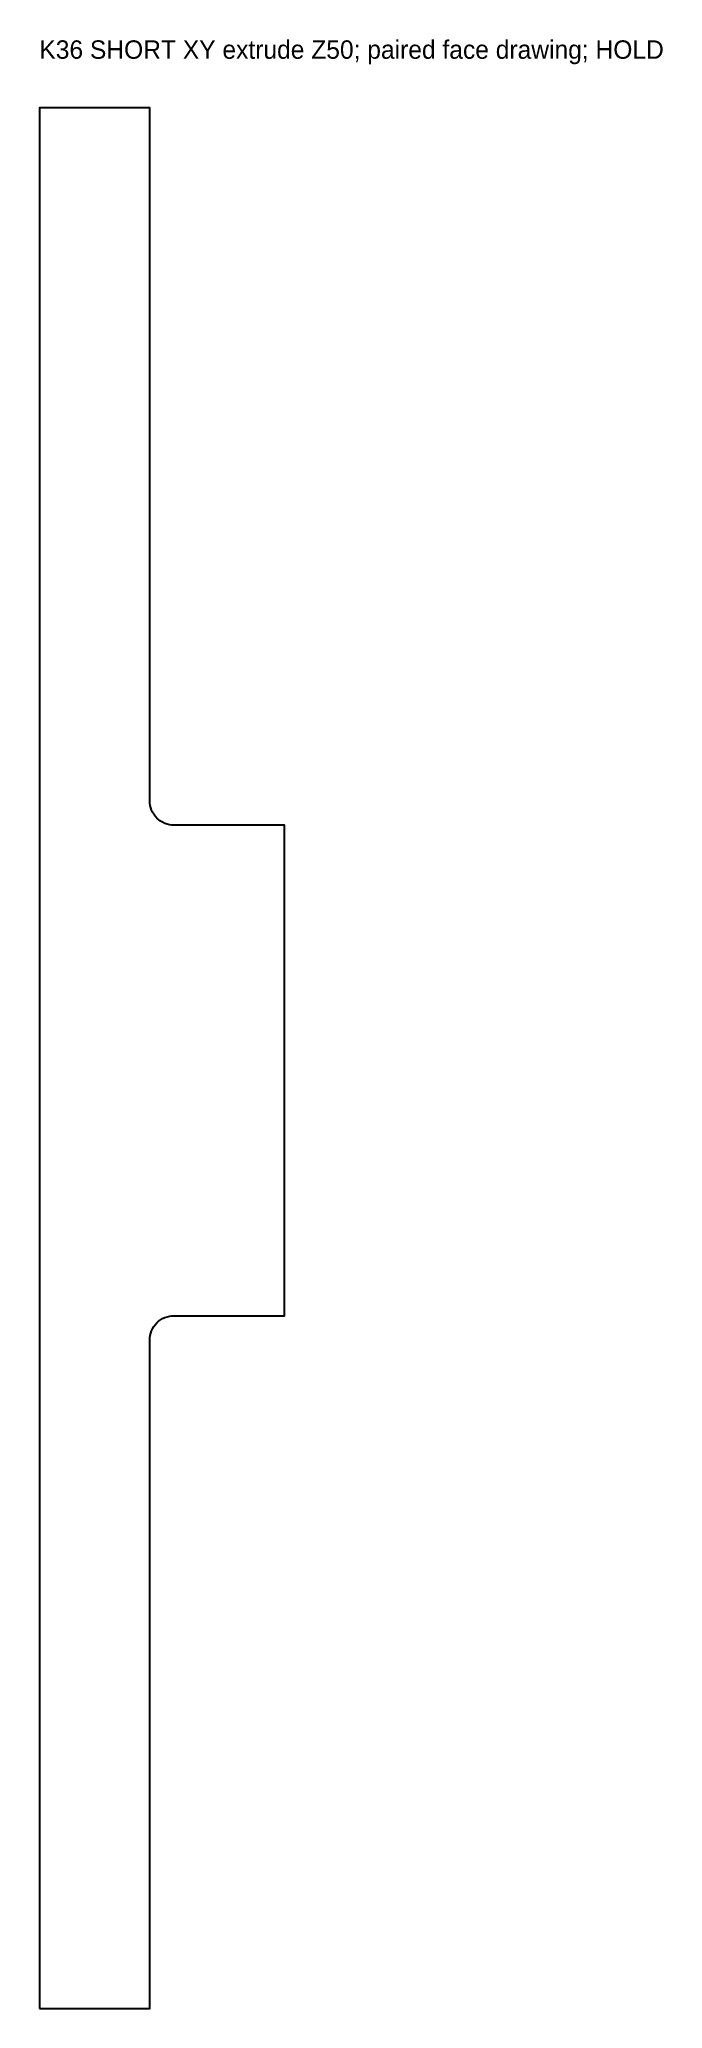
# Model space of a CAD drawing. Header units: millimetres. Extents: x 0 to 102, y 0 to 321.
import ezdxf

# ---------------------------------------------------------------- set-up
doc = ezdxf.new("R2010")
doc.units = ezdxf.units.MM
doc.layers.add('CUT_OUTER', color=7, linetype='Continuous')
doc.layers.add('INFO_NO_CUT', color=7, linetype='Continuous')

msp = doc.modelspace()

# ---------------------------------------------------------------- linework, layer by layer
at = {"layer": 'CUT_OUTER'}
msp.add_lwpolyline([(0, 0), (18, 0), (18, 109, -0.414214), (22, 113), (40, 113), (40, 193), (22, 193, -0.414214), (18, 197), (18, 310), (0, 310)], format="xyb", close=True, dxfattribs=at)

# ---------------------------------------------------------------- texts
at = {"layer": 'INFO_NO_CUT'}
msp.add_text('K36 SHORT XY extrude Z50; paired face drawing; HOLD', height=3, dxfattribs=at).set_placement((0, 318))

doc.saveas('drawing.dxf')
